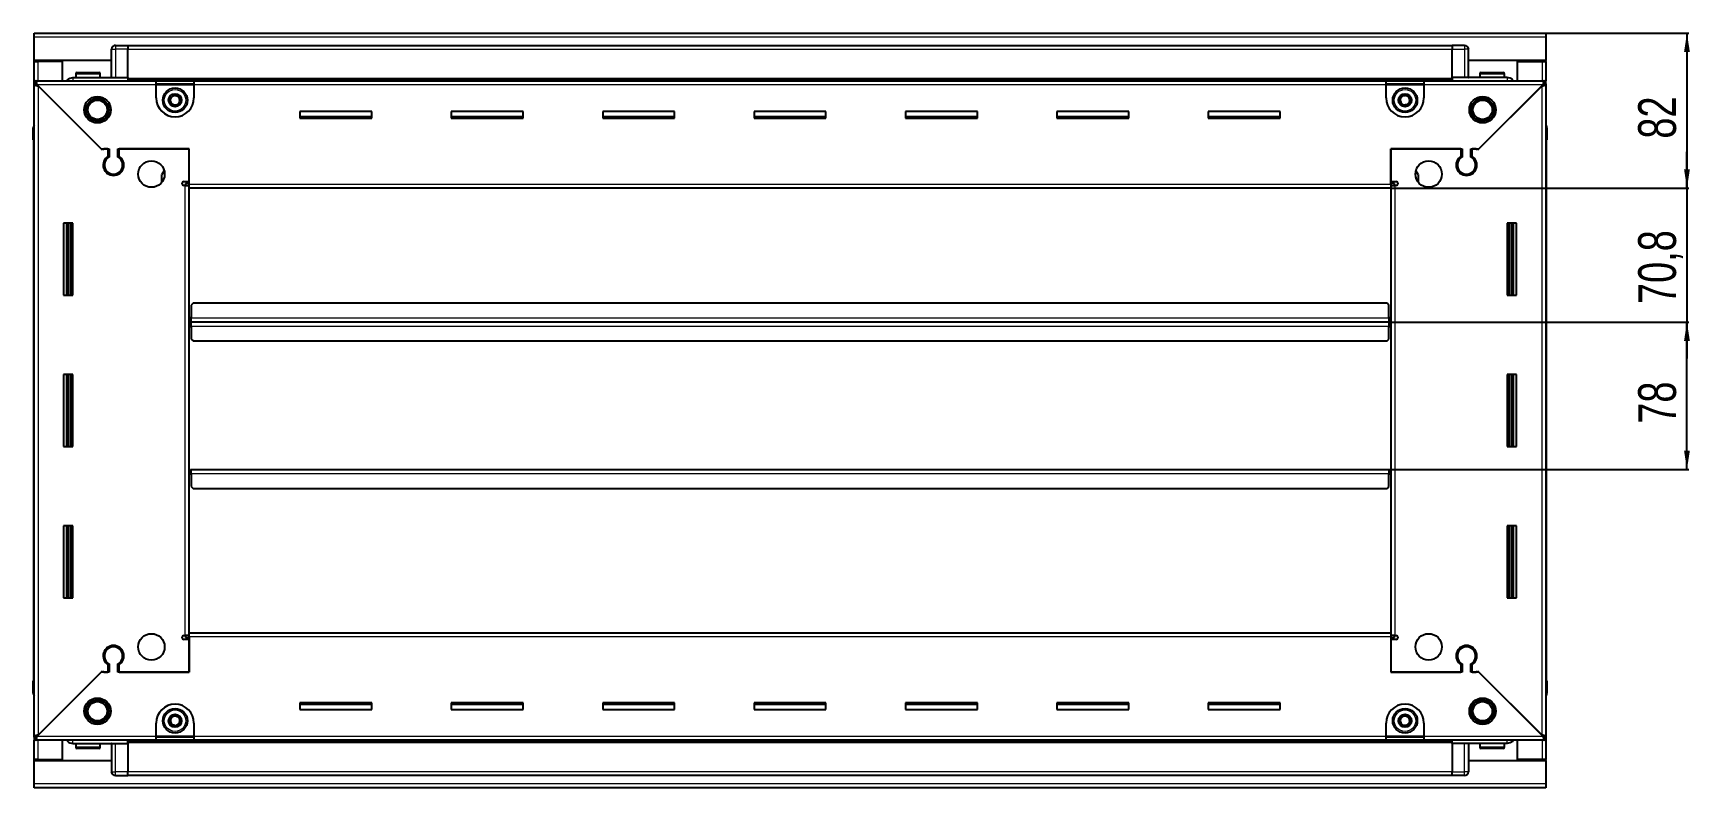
# Model space of a CAD drawing. Header units: millimetres. Extents: x 834 to 4842, y -897 to 1801.
# Drawn here: x 3967 to 4842, y 1277 to 1676 of the extents above; entities that cross this region are included whole.
import ezdxf

# ---------------------------------------------------------------- set-up
doc = ezdxf.new("R2010")
doc.units = ezdxf.units.MM
doc.layers.add('FORMAT', color=7, linetype='Continuous')
doc.styles.add('SLDTEXTSTYLE0', font='TXT', dxfattribs={"width": 0.75})
doc.dimstyles.new('SLDDIMSTYLE0', dxfattribs={"dimtxt": 20, "dimasz": 10, "dimexe": 0, "dimexo": 0.0625, "dimgap": 5, "dimtad": 2, "dimdec": 1, "dimrnd": 1e-09, "dimzin": 12, "dimdsep": 46, "dimtxsty": 'SLDTEXTSTYLE0', "dimsah": 1, "dimcen": 0.09, "dimadec": 0, "dimazin": 3, "dimtfac": 1, "dimtofl": 0, "dimtmove": 0, "dimatfit": 3, "dimfxl": 0, "dimfrac": 2, "dimtolj": 1, "dimtzin": 12, "dimarcsym": 0})
doc.dimstyles.new('SLDDIMSTYLE1', dxfattribs={"dimtxt": 20, "dimasz": 10, "dimexe": 0, "dimexo": 0.0625, "dimgap": 5, "dimtad": 2, "dimdec": 1, "dimrnd": 1e-09, "dimzin": 12, "dimdsep": 46, "dimtxsty": 'SLDTEXTSTYLE0', "dimsah": 1, "dimcen": 0.09, "dimadec": 0, "dimazin": 3, "dimtfac": 1, "dimtmove": 0, "dimatfit": 0, "dimfxl": 0, "dimfrac": 2, "dimtolj": 1, "dimtzin": 12, "dimarcsym": 0})

# ---------------------------------------------------------------- blocks, each defined once
blk = doc.blocks.new('_D_5')
at = {"layer": 'FORMAT'}
for p, q in [((4766.04, 1676.26), (4841.53, 1676.26)), ((4840.53, 1676.26), (4840.53, 1594.26)), ((4684.04, 1594.26), (4841.53, 1594.26))]:
    blk.add_line(p, q, dxfattribs=at)
for points in [[(4840.53, 1676.26), (4838.99, 1666.26), (4842.07, 1666.26)], [(4840.53, 1594.26), (4842.07, 1604.26), (4838.99, 1604.26)]]:
    blk.add_solid(points, dxfattribs=at)
at = {"layer": 'FORMAT', "insert": (4814.75, 1620.48), "char_height": 20, "attachment_point": 1, "rotation": 90, "style": 'SLDTEXTSTYLE0'}
blk.add_mtext('82', dxfattribs=at)
blk = doc.blocks.new('_D_6')
at = {"layer": 'FORMAT'}
for p, q in [((4840.53, 1594.26), (4840.53, 1613.49)), ((4684.04, 1594.26), (4841.53, 1594.26)), ((4840.53, 1594.26), (4840.53, 1523.51)), ((4683.04, 1523.51), (4841.53, 1523.51)), ((4840.53, 1523.51), (4840.53, 1504.28))]:
    blk.add_line(p, q, dxfattribs=at)
for points in [[(4840.53, 1594.26), (4842.07, 1604.26), (4838.99, 1604.26)], [(4840.53, 1523.51), (4838.99, 1513.51), (4842.07, 1513.51)]]:
    blk.add_solid(points, dxfattribs=at)
at = {"layer": 'FORMAT', "insert": (4814.75, 1533.02), "char_height": 20, "attachment_point": 1, "rotation": 90, "style": 'SLDTEXTSTYLE0'}
blk.add_mtext('70,8', dxfattribs=at)
blk = doc.blocks.new('_D_7')
at = {"layer": 'FORMAT'}
for p, q in [((4683.04, 1523.51), (4841.53, 1523.51)), ((4840.53, 1445.56), (4840.53, 1523.51)), ((4683.04, 1445.56), (4841.53, 1445.56))]:
    blk.add_line(p, q, dxfattribs=at)
for points in [[(4840.53, 1523.51), (4838.99, 1513.51), (4842.07, 1513.51)], [(4840.53, 1445.56), (4842.07, 1455.56), (4838.99, 1455.56)]]:
    blk.add_solid(points, dxfattribs=at)
at = {"layer": 'FORMAT', "insert": (4814.75, 1469.75), "char_height": 20, "attachment_point": 1, "rotation": 90, "style": 'SLDTEXTSTYLE0'}
blk.add_mtext('78', dxfattribs=at)

msp = doc.modelspace()

# ---------------------------------------------------------------- linework, layer by layer
at = {"color": 7, "linetype": 'Continuous', "lineweight": 25}
for p, q in [((3967.03, 1676.26), (4766.03, 1676.26)), ((3967.03, 1674.16), (3967.03, 1676.26)), ((3967.03, 1661.76), (3967.03, 1674.16)), ((4766.03, 1676.26), (4766.03, 1674.16)), ((4766.03, 1674.16), (4766.03, 1661.76)), ((4008.03, 1652.76), (4008.03, 1667.76)), ((4008.71, 1669.26), (4008.71, 1669.26)), ((4010.03, 1669.76), (4016.53, 1669.76)), ((4010.03, 1669.76), (4016.53, 1669.76)), ((4016.53, 1669.76), (4016.53, 1669.76)), ((4016.53, 1669.76), (4016.53, 1669.76)), ((4016.53, 1669.76), (4016.53, 1667.76)), ((4716.53, 1669.61), (4016.53, 1669.61)), ((4016.53, 1652.76), (4016.53, 1667.76)), ((4716.53, 1669.76), (4716.53, 1669.76)), ((4723.03, 1669.76), (4716.53, 1669.76)), ((4723.03, 1669.76), (4716.53, 1669.76)), ((4716.53, 1669.76), (4716.53, 1667.76)), ((4716.53, 1652.76), (4716.53, 1667.76)), ((4725.03, 1667.76), (4725.03, 1667.76)), ((4725.03, 1652.76), (4725.03, 1667.76)), ((4008.03, 1661.76), (3967.03, 1661.76)), ((3967.03, 1661.26), (3967.03, 1661.76)), ((3967.03, 1661.26), (3969.13, 1661.26)), ((3967.03, 1651.01), (3967.03, 1661.26)), ((3968.53, 1661.26), (3968.53, 1661.76)), ((3982.03, 1661.26), (3969.13, 1661.26)), ((3982.03, 1651.01), (3982.03, 1661.26)), ((3989.83, 1655.46), (4001.23, 1655.46)), ((4766.03, 1661.76), (4725.03, 1661.76)), ((4731.83, 1655.46), (4743.23, 1655.46)), ((4751.03, 1661.26), (4763.93, 1661.26)), ((4751.03, 1651.01), (4751.03, 1661.26)), ((4763.93, 1661.26), (4766.03, 1661.26)), ((4764.53, 1661.26), (4764.53, 1661.76)), ((4766.03, 1661.26), (4766.03, 1661.76)), ((4766.03, 1661.26), (4766.03, 1651.01)), ((3967.03, 1649.51), (3967.03, 1651.01)), ((3967.03, 1651.01), (3968.03, 1651.01)), ((3967.03, 1649.01), (3967.03, 1649.51)), ((3967.03, 1649.51), (3968.03, 1649.51)), ((3967.03, 1304.51), (3967.03, 1649.01)), ((3968.53, 1649.01), (3967.03, 1649.01)), ((3968.03, 1651.01), (4031.53, 1651.01)), ((3968.03, 1649.51), (3968.03, 1651.01)), ((3968.63, 1648.91), (4002.53, 1615.01)), ((4003.23, 1614.31), (3969.13, 1648.41)), ((3987.53, 1652.76), (4016.53, 1652.76)), ((3989.03, 1654.66), (3989.03, 1652.76)), ((4002.03, 1652.76), (4002.03, 1654.66)), ((4016.53, 1652.76), (4016.53, 1652.26)), ((4016.53, 1651.61), (4716.53, 1651.61)), ((4031.53, 1648.91), (4031.53, 1651.01)), ((4031.53, 1651.01), (4051.53, 1651.01)), ((4031.53, 1649.51), (4051.53, 1649.51)), ((4031.53, 1642.01), (4031.53, 1648.91)), ((4051.53, 1651.01), (4681.53, 1651.01)), ((4051.53, 1651.01), (4051.53, 1648.91)), ((4051.53, 1648.91), (4051.53, 1642.01)), ((4681.53, 1648.91), (4681.53, 1651.01)), ((4681.53, 1651.01), (4701.53, 1651.01)), ((4681.53, 1649.51), (4701.53, 1649.51)), ((4681.53, 1642.01), (4681.53, 1648.91)), ((4701.53, 1651.01), (4765.03, 1651.01)), ((4701.53, 1651.01), (4701.53, 1648.91)), ((4701.53, 1648.91), (4701.53, 1642.01)), ((4716.53, 1652.76), (4716.53, 1652.26)), ((4745.53, 1652.76), (4716.53, 1652.76)), ((4763.93, 1648.41), (4729.83, 1614.31)), ((4730.53, 1615.01), (4764.43, 1648.91)), ((4731.03, 1654.66), (4731.03, 1652.76)), ((4744.03, 1652.76), (4744.03, 1654.66)), ((4764.53, 1649.01), (4766.03, 1649.01)), ((4765.03, 1649.51), (4765.03, 1651.01)), ((4765.03, 1651.01), (4766.03, 1651.01)), ((4765.03, 1649.51), (4766.03, 1649.51)), ((4766.03, 1649.51), (4766.03, 1651.01)), ((4766.03, 1649.51), (4766.03, 1649.01)), ((4766.03, 1649.01), (4766.03, 1304.51)), ((4145.53, 1634.76), (4107.53, 1634.76)), ((4107.53, 1634.76), (4107.53, 1631.26)), ((4145.53, 1632.01), (4107.53, 1632.01)), ((4107.53, 1631.26), (4145.53, 1631.26)), ((4145.53, 1631.26), (4145.53, 1634.76)), ((4225.53, 1634.76), (4187.53, 1634.76)), ((4187.53, 1634.76), (4187.53, 1631.26)), ((4225.53, 1632.01), (4187.53, 1632.01)), ((4187.53, 1631.26), (4225.53, 1631.26)), ((4225.53, 1631.26), (4225.53, 1634.76)), ((4305.53, 1634.76), (4267.53, 1634.76)), ((4267.53, 1634.76), (4267.53, 1631.26)), ((4305.53, 1632.01), (4267.53, 1632.01)), ((4267.53, 1631.26), (4305.53, 1631.26)), ((4305.53, 1631.26), (4305.53, 1634.76)), ((4385.53, 1634.76), (4347.53, 1634.76)), ((4347.53, 1634.76), (4347.53, 1631.26)), ((4385.53, 1632.01), (4347.53, 1632.01)), ((4347.53, 1631.26), (4385.53, 1631.26)), ((4385.53, 1631.26), (4385.53, 1634.76)), ((4465.53, 1634.76), (4427.53, 1634.76)), ((4427.53, 1634.76), (4427.53, 1631.26)), ((4465.53, 1632.01), (4427.53, 1632.01)), ((4427.53, 1631.26), (4465.53, 1631.26)), ((4465.53, 1631.26), (4465.53, 1634.76)), ((4545.53, 1634.76), (4507.53, 1634.76)), ((4507.53, 1634.76), (4507.53, 1631.26)), ((4545.53, 1632.01), (4507.53, 1632.01)), ((4507.53, 1631.26), (4545.53, 1631.26)), ((4545.53, 1631.26), (4545.53, 1634.76)), ((4625.53, 1634.76), (4587.53, 1634.76)), ((4587.53, 1634.76), (4587.53, 1631.26)), ((4625.53, 1632.01), (4587.53, 1632.01)), ((4587.53, 1631.26), (4625.53, 1631.26)), ((4625.53, 1631.26), (4625.53, 1634.76)), ((3966.53, 1626.26), (3966.53, 1619.76)), ((3966.53, 1619.76), (3966.53, 1626.26)), ((3966.53, 1619.76), (3966.53, 1619.76)), ((3967.03, 1619.76), (3966.53, 1619.76)), ((3966.68, 1619.76), (3966.68, 1333.76)), ((4766.03, 1627.58), (4766.03, 1627.58)), ((4766.03, 1619.76), (4766.53, 1619.76)), ((4766.38, 1333.76), (4766.38, 1619.76)), ((4766.53, 1626.26), (4766.53, 1619.76)), ((4766.53, 1619.76), (4766.53, 1626.26)), ((4766.53, 1619.76), (4766.53, 1619.76)), ((4766.53, 1619.76), (4766.53, 1619.76)), ((4002.53, 1615.01), (4006.73, 1615.01)), ((4003.93, 1615.01), (4003.23, 1614.31)), ((4006.03, 1615.01), (4003.93, 1615.01)), ((4006.03, 1615.01), (4006.03, 1611.12)), ((4006.73, 1615.01), (4006.73, 1610.72)), ((4011.33, 1615.01), (4049.03, 1615.01)), ((4011.33, 1610.72), (4011.33, 1615.01)), ((4012.03, 1611.12), (4012.03, 1615.01)), ((4049.03, 1615.01), (4012.03, 1615.01)), ((4049.03, 1596.36), (4049.03, 1615.01)), ((4049.03, 1597.76), (4049.03, 1615.01)), ((4684.03, 1615.01), (4721.73, 1615.01)), ((4684.03, 1596.36), (4684.03, 1615.01)), ((4684.03, 1615.01), (4684.03, 1597.76)), ((4721.03, 1615.01), (4684.03, 1615.01)), ((4721.03, 1615.01), (4721.03, 1611.12)), ((4721.73, 1615.01), (4721.73, 1610.72)), ((4726.33, 1615.01), (4730.53, 1615.01)), ((4726.33, 1610.72), (4726.33, 1615.01)), ((4729.13, 1615.01), (4727.03, 1615.01)), ((4727.03, 1611.12), (4727.03, 1615.01)), ((4729.83, 1614.31), (4729.13, 1615.01)), ((4035.77, 1603.65), (4034.53, 1601.51)), ((4698.53, 1601.51), (4697.29, 1603.65)), ((4007.03, 1602.14), (4007.03, 1601.38)), ((4034.53, 1597.43), (4034.53, 1601.51)), ((4046.18, 1597.76), (4049.03, 1597.76)), ((4046.93, 1595.76), (4046.18, 1595.76)), ((4046.93, 1595.76), (4049.03, 1595.76)), ((4049.03, 1596.76), (4047.03, 1596.76)), ((4047.03, 1596.76), (4047.03, 1595.76)), ((4049.03, 1594.26), (4049.03, 1596.36)), ((4684.03, 1594.26), (4049.03, 1594.26)), ((4049.03, 1359.26), (4049.03, 1594.26)), ((4684.03, 1597.76), (4686.88, 1597.76)), ((4686.03, 1596.76), (4684.03, 1596.76)), ((4684.03, 1596.36), (4684.03, 1594.26)), ((4684.03, 1595.76), (4686.13, 1595.76)), ((4684.03, 1594.26), (4684.03, 1359.26)), ((4686.03, 1595.76), (4686.03, 1596.76)), ((4686.88, 1595.76), (4686.13, 1595.76)), ((4698.53, 1601.51), (4698.53, 1597.43)), ((4726.03, 1602.14), (4726.03, 1601.38)), ((3987.53, 1575.76), (3982.53, 1575.76)), ((3982.53, 1575.76), (3982.53, 1537.76)), ((3984.68, 1537.76), (3984.68, 1575.76)), ((3986.47, 1537.76), (3986.47, 1575.76)), ((3986.51, 1537.76), (3986.51, 1575.76)), ((3987.53, 1537.76), (3987.53, 1575.76)), ((4745.53, 1575.76), (4745.53, 1537.76)), ((4750.53, 1575.76), (4745.53, 1575.76)), ((4746.55, 1575.76), (4746.55, 1537.76)), ((4746.59, 1575.76), (4746.59, 1537.76)), ((4748.38, 1575.76), (4748.38, 1537.76)), ((4750.53, 1537.76), (4750.53, 1575.76)), ((3982.53, 1537.76), (3987.53, 1537.76)), ((4051.03, 1533.51), (4050.03, 1532.51)), ((4050.03, 1532.51), (4050.03, 1525.61)), ((4682.03, 1533.51), (4051.03, 1533.51)), ((4683.03, 1532.51), (4682.03, 1533.51)), ((4683.03, 1525.61), (4683.03, 1532.51)), ((4745.53, 1537.76), (4750.53, 1537.76)), ((4049.78, 1523.51), (4049.03, 1523.51)), ((4050.03, 1526.36), (4049.78, 1526.36)), ((4049.78, 1526.36), (4049.78, 1523.51)), ((4049.78, 1523.51), (4049.78, 1520.66)), ((4050.03, 1523.51), (4050.03, 1525.61)), ((4683.03, 1523.51), (4050.03, 1523.51)), ((4050.03, 1521.41), (4050.03, 1523.51)), ((4683.28, 1526.36), (4683.03, 1526.36)), ((4683.03, 1525.61), (4683.03, 1523.51)), ((4683.03, 1523.51), (4683.03, 1521.41)), ((4683.28, 1523.51), (4683.28, 1526.36)), ((4684.03, 1523.51), (4683.28, 1523.51)), ((4683.28, 1520.66), (4683.28, 1523.51)), ((4049.78, 1520.66), (4050.03, 1520.66)), ((4050.03, 1521.41), (4050.03, 1514.51)), ((4683.03, 1514.51), (4683.03, 1521.41)), ((4683.03, 1520.66), (4683.28, 1520.66)), ((4050.03, 1514.51), (4051.03, 1513.51)), ((4051.03, 1513.51), (4682.03, 1513.51)), ((4682.03, 1513.51), (4683.03, 1514.51)), ((3987.53, 1495.76), (3982.53, 1495.76)), ((3982.53, 1495.76), (3982.53, 1457.76)), ((3984.68, 1457.76), (3984.68, 1495.76)), ((3986.47, 1457.76), (3986.47, 1495.76)), ((3986.51, 1457.76), (3986.51, 1495.76)), ((3987.53, 1457.76), (3987.53, 1495.76)), ((4745.53, 1495.76), (4745.53, 1457.76)), ((4750.53, 1495.76), (4745.53, 1495.76)), ((4746.55, 1495.76), (4746.55, 1457.76)), ((4746.59, 1495.76), (4746.59, 1457.76)), ((4748.38, 1495.76), (4748.38, 1457.76)), ((4750.53, 1457.76), (4750.53, 1495.76)), ((3982.53, 1457.76), (3987.53, 1457.76)), ((4745.53, 1457.76), (4750.53, 1457.76)), ((4049.03, 1445.56), (4049.78, 1445.56)), ((4049.78, 1445.56), (4049.78, 1442.71)), ((4050.03, 1443.46), (4050.03, 1445.56)), ((4050.03, 1445.56), (4683.03, 1445.56)), ((4683.03, 1445.56), (4683.03, 1443.46)), ((4683.28, 1442.71), (4683.28, 1445.56)), ((4683.28, 1445.56), (4684.03, 1445.56)), ((4049.78, 1442.71), (4050.03, 1442.71)), ((4050.03, 1443.46), (4050.03, 1436.56)), ((4050.03, 1436.56), (4051.03, 1435.56)), ((4682.03, 1435.56), (4683.03, 1436.56)), ((4683.03, 1436.56), (4683.03, 1443.46)), ((4683.03, 1442.71), (4683.28, 1442.71)), ((4051.03, 1435.56), (4682.03, 1435.56)), ((3987.53, 1415.76), (3982.53, 1415.76)), ((3982.53, 1415.76), (3982.53, 1377.76)), ((3984.68, 1377.76), (3984.68, 1415.76)), ((3986.47, 1377.76), (3986.47, 1415.76)), ((3986.51, 1377.76), (3986.51, 1415.76)), ((3987.53, 1377.76), (3987.53, 1415.76)), ((4745.53, 1415.76), (4745.53, 1377.76)), ((4750.53, 1415.76), (4745.53, 1415.76)), ((4746.55, 1415.76), (4746.55, 1377.76)), ((4746.59, 1415.76), (4746.59, 1377.76)), ((4748.38, 1415.76), (4748.38, 1377.76)), ((4750.53, 1377.76), (4750.53, 1415.76)), ((3982.53, 1377.76), (3987.53, 1377.76)), ((4745.53, 1377.76), (4750.53, 1377.76)), ((4046.18, 1357.76), (4046.93, 1357.76)), ((4049.03, 1357.76), (4046.93, 1357.76)), ((4047.03, 1357.76), (4047.03, 1356.76)), ((4049.03, 1359.26), (4684.03, 1359.26)), ((4049.03, 1357.16), (4049.03, 1359.26)), ((4049.03, 1357.16), (4049.03, 1338.51)), ((4684.03, 1359.26), (4684.03, 1357.16)), ((4686.13, 1357.76), (4684.03, 1357.76)), ((4684.03, 1357.16), (4684.03, 1338.51)), ((4686.03, 1356.76), (4686.03, 1357.76)), ((4686.13, 1357.76), (4686.88, 1357.76)), ((4007.03, 1352.13), (4007.03, 1351.37)), ((4049.03, 1355.76), (4046.18, 1355.76)), ((4047.03, 1356.76), (4049.03, 1356.76)), ((4049.03, 1338.51), (4049.03, 1355.76)), ((4684.03, 1356.76), (4686.03, 1356.76)), ((4684.03, 1355.76), (4684.03, 1338.51)), ((4686.88, 1355.76), (4684.03, 1355.76)), ((4726.03, 1352.13), (4726.03, 1351.37)), ((4006.03, 1342.4), (4006.03, 1338.51)), ((4006.73, 1342.79), (4006.73, 1338.51)), ((4011.33, 1338.51), (4011.33, 1342.79)), ((4012.03, 1338.51), (4012.03, 1342.4)), ((4721.03, 1342.4), (4721.03, 1338.51)), ((4721.73, 1342.79), (4721.73, 1338.51)), ((4726.33, 1338.51), (4726.33, 1342.79)), ((4727.03, 1338.51), (4727.03, 1342.4)), ((3966.53, 1327.26), (3966.53, 1333.76)), ((3966.53, 1333.76), (3966.53, 1333.76)), ((3966.53, 1333.76), (3966.53, 1333.76)), ((3966.53, 1333.76), (3966.53, 1327.26)), ((3967.03, 1333.76), (3966.53, 1333.76)), ((4002.53, 1338.51), (3968.63, 1304.61)), ((3969.13, 1305.11), (4003.23, 1339.21)), ((4006.73, 1338.51), (4002.53, 1338.51)), ((4003.23, 1339.21), (4003.93, 1338.51)), ((4003.93, 1338.51), (4006.03, 1338.51)), ((4049.03, 1338.51), (4011.33, 1338.51)), ((4012.03, 1338.51), (4049.03, 1338.51)), ((4721.73, 1338.51), (4684.03, 1338.51)), ((4684.03, 1338.51), (4721.03, 1338.51)), ((4730.53, 1338.51), (4726.33, 1338.51)), ((4727.03, 1338.51), (4729.13, 1338.51)), ((4729.13, 1338.51), (4729.83, 1339.21)), ((4729.83, 1339.21), (4763.93, 1305.11)), ((4764.43, 1304.61), (4730.53, 1338.51)), ((4766.03, 1333.76), (4766.53, 1333.76)), ((4766.53, 1333.76), (4766.53, 1333.76)), ((4766.53, 1327.26), (4766.53, 1333.76)), ((4766.53, 1333.76), (4766.53, 1327.26)), ((3967.03, 1325.93), (3967.03, 1325.93)), ((4145.53, 1322.26), (4107.53, 1322.26)), ((4107.53, 1322.26), (4107.53, 1318.76)), ((4145.53, 1318.76), (4145.53, 1322.26)), ((4225.53, 1322.26), (4187.53, 1322.26)), ((4187.53, 1322.26), (4187.53, 1318.76)), ((4225.53, 1318.76), (4225.53, 1322.26)), ((4305.53, 1322.26), (4267.53, 1322.26)), ((4267.53, 1322.26), (4267.53, 1318.76)), ((4305.53, 1318.76), (4305.53, 1322.26)), ((4385.53, 1322.26), (4347.53, 1322.26)), ((4347.53, 1322.26), (4347.53, 1318.76)), ((4385.53, 1318.76), (4385.53, 1322.26)), ((4465.53, 1322.26), (4427.53, 1322.26)), ((4427.53, 1322.26), (4427.53, 1318.76)), ((4465.53, 1318.76), (4465.53, 1322.26)), ((4545.53, 1322.26), (4507.53, 1322.26)), ((4507.53, 1322.26), (4507.53, 1318.76)), ((4545.53, 1318.76), (4545.53, 1322.26)), ((4625.53, 1322.26), (4587.53, 1322.26)), ((4587.53, 1322.26), (4587.53, 1318.76)), ((4625.53, 1318.76), (4625.53, 1322.26)), ((4107.53, 1321.51), (4145.53, 1321.51)), ((4107.53, 1318.76), (4145.53, 1318.76)), ((4187.53, 1321.51), (4225.53, 1321.51)), ((4187.53, 1318.76), (4225.53, 1318.76)), ((4267.53, 1321.51), (4305.53, 1321.51)), ((4267.53, 1318.76), (4305.53, 1318.76)), ((4347.53, 1321.51), (4385.53, 1321.51)), ((4347.53, 1318.76), (4385.53, 1318.76)), ((4427.53, 1321.51), (4465.53, 1321.51)), ((4427.53, 1318.76), (4465.53, 1318.76)), ((4507.53, 1321.51), (4545.53, 1321.51)), ((4507.53, 1318.76), (4545.53, 1318.76)), ((4587.53, 1321.51), (4625.53, 1321.51)), ((4587.53, 1318.76), (4625.53, 1318.76)), ((4031.53, 1304.61), (4031.53, 1311.51)), ((4031.53, 1302.51), (4031.53, 1304.61)), ((4051.53, 1311.51), (4051.53, 1304.61)), ((4051.53, 1304.61), (4051.53, 1302.51)), ((4681.53, 1304.61), (4681.53, 1311.51)), ((4681.53, 1302.51), (4681.53, 1304.61)), ((4701.53, 1311.51), (4701.53, 1304.61)), ((4701.53, 1304.61), (4701.53, 1302.51)), ((3967.03, 1304.01), (3967.03, 1304.51)), ((3968.53, 1304.51), (3967.03, 1304.51)), ((3967.03, 1304.01), (3967.03, 1302.51)), ((3968.03, 1304.01), (3967.03, 1304.01)), ((3967.03, 1292.26), (3967.03, 1302.51)), ((3968.03, 1302.51), (3967.03, 1302.51)), ((3968.03, 1304.01), (3968.03, 1302.51)), ((4031.53, 1302.51), (3968.03, 1302.51)), ((3982.03, 1292.26), (3982.03, 1302.51)), ((3987.53, 1300.76), (4016.53, 1300.76)), ((3989.03, 1300.76), (3989.03, 1298.86)), ((3993.61, 1298.06), (3989.83, 1298.06)), ((4001.23, 1298.06), (3993.61, 1298.06)), ((4002.03, 1298.86), (4002.03, 1300.76)), ((4008.03, 1300.76), (4008.03, 1285.76)), ((4716.53, 1301.91), (4016.53, 1301.91)), ((4016.53, 1300.76), (4016.53, 1301.26)), ((4016.53, 1300.76), (4016.53, 1285.76)), ((4051.53, 1304.01), (4031.53, 1304.01)), ((4051.53, 1302.51), (4031.53, 1302.51)), ((4681.53, 1302.51), (4051.53, 1302.51)), ((4701.53, 1304.01), (4681.53, 1304.01)), ((4701.53, 1302.51), (4681.53, 1302.51)), ((4765.03, 1302.51), (4701.53, 1302.51)), ((4716.53, 1300.76), (4716.53, 1301.26)), ((4745.53, 1300.76), (4716.53, 1300.76)), ((4716.53, 1300.76), (4716.53, 1285.76)), ((4725.03, 1300.76), (4725.03, 1285.76)), ((4731.03, 1300.76), (4731.03, 1298.86)), ((4738.82, 1298.06), (4731.83, 1298.06)), ((4743.23, 1298.06), (4738.82, 1298.06)), ((4744.03, 1298.86), (4744.03, 1300.76)), ((4751.03, 1292.26), (4751.03, 1302.51)), ((4764.53, 1304.51), (4766.03, 1304.51)), ((4765.03, 1304.01), (4765.03, 1302.51)), ((4766.03, 1304.01), (4765.03, 1304.01)), ((4766.03, 1302.51), (4765.03, 1302.51)), ((4766.03, 1304.51), (4766.03, 1304.01)), ((4766.03, 1304.01), (4766.03, 1302.51)), ((4766.03, 1302.51), (4766.03, 1292.26)), ((3969.13, 1292.26), (3967.03, 1292.26)), ((3967.03, 1291.76), (3967.03, 1292.26)), ((3967.03, 1279.36), (3967.03, 1291.76)), ((3967.03, 1291.76), (4008.03, 1291.76)), ((3968.53, 1291.76), (3968.53, 1292.26)), ((3969.13, 1292.26), (3982.03, 1292.26)), ((4725.03, 1291.76), (4766.03, 1291.76)), ((4763.93, 1292.26), (4751.03, 1292.26)), ((4766.03, 1292.26), (4763.93, 1292.26)), ((4764.53, 1291.76), (4764.53, 1292.26)), ((4766.03, 1291.76), (4766.03, 1292.26)), ((4766.03, 1291.76), (4766.03, 1279.36)), ((3967.03, 1277.26), (3967.03, 1279.36)), ((4008.03, 1285.76), (4008.03, 1285.76)), ((4010.03, 1283.76), (4016.53, 1283.76)), ((4010.03, 1283.76), (4016.53, 1283.76)), ((4016.53, 1283.76), (4016.53, 1285.76)), ((4016.53, 1283.91), (4716.53, 1283.91)), ((4016.53, 1283.76), (4016.53, 1283.76)), ((4716.53, 1283.76), (4716.53, 1285.76)), ((4716.53, 1283.76), (4716.53, 1283.76)), ((4723.03, 1283.76), (4716.53, 1283.76)), ((4716.53, 1283.76), (4716.53, 1283.76)), ((4723.03, 1283.76), (4716.53, 1283.76)), ((4724.35, 1284.26), (4724.35, 1284.26)), ((4766.03, 1279.36), (4766.03, 1277.26)), ((4766.03, 1277.26), (3967.03, 1277.26))]:
    msp.add_line(p, q, dxfattribs=at)
at = {"color": 8, "linetype": 'Continuous', "lineweight": 18}
for p, q in [((4766.03, 1674.16), (3967.03, 1674.16)), ((4008.03, 1667.76), (4010.03, 1667.76)), ((4010.03, 1669.76), (4010.03, 1667.76)), ((4010.03, 1667.76), (4010.03, 1652.76)), ((4016.53, 1667.76), (4010.03, 1667.76)), ((4716.53, 1667.61), (4016.53, 1667.61)), ((4716.53, 1667.76), (4723.03, 1667.76)), ((4723.03, 1669.76), (4723.03, 1667.76)), ((4723.03, 1667.76), (4723.03, 1652.76)), ((4725.03, 1667.76), (4723.03, 1667.76)), ((3969.13, 1661.26), (3969.13, 1661.76)), ((3969.13, 1651.01), (3969.13, 1661.26)), ((4763.93, 1661.76), (4763.93, 1661.26)), ((4763.93, 1661.26), (4763.93, 1651.01)), ((4031.53, 1648.91), (3968.63, 1648.91)), ((3969.13, 1648.41), (3969.13, 1305.11)), ((3989.03, 1654.66), (4002.03, 1654.66)), ((4716.53, 1652.26), (4016.53, 1652.26)), ((4716.53, 1651.02), (4016.53, 1651.02)), ((4031.53, 1648.91), (4051.53, 1648.91)), ((4681.53, 1648.91), (4051.53, 1648.91)), ((4681.53, 1648.91), (4701.53, 1648.91)), ((4764.43, 1648.91), (4701.53, 1648.91)), ((4731.03, 1654.66), (4744.03, 1654.66)), ((4763.93, 1305.11), (4763.93, 1648.41)), ((3967.03, 1626.26), (3966.53, 1626.26)), ((4766.03, 1626.26), (4766.53, 1626.26)), ((4046.93, 1357.76), (4046.93, 1595.76)), ((4049.03, 1596.36), (4684.03, 1596.36)), ((4686.13, 1595.76), (4686.13, 1357.76)), ((3984.03, 1575.76), (3984.03, 1537.76)), ((3985.27, 1575.76), (3985.27, 1537.76)), ((4747.8, 1537.76), (4747.8, 1575.76)), ((4749.03, 1537.76), (4749.03, 1575.76)), ((4683.03, 1525.61), (4050.03, 1525.61)), ((4050.03, 1521.41), (4683.03, 1521.41)), ((3984.03, 1495.76), (3984.03, 1457.76)), ((3985.27, 1495.76), (3985.27, 1457.76)), ((4747.8, 1457.76), (4747.8, 1495.76)), ((4749.03, 1457.76), (4749.03, 1495.76)), ((4050.03, 1443.46), (4683.03, 1443.46)), ((3984.03, 1415.76), (3984.03, 1377.76)), ((3985.27, 1415.76), (3985.27, 1377.76)), ((4747.8, 1377.76), (4747.8, 1415.76)), ((4749.03, 1377.76), (4749.03, 1415.76)), ((4684.03, 1357.16), (4049.03, 1357.16)), ((3967.03, 1327.26), (3966.53, 1327.26)), ((4766.03, 1327.26), (4766.53, 1327.26)), ((3968.63, 1304.61), (4031.53, 1304.61)), ((4051.53, 1304.61), (4031.53, 1304.61)), ((4051.53, 1304.61), (4681.53, 1304.61)), ((4701.53, 1304.61), (4681.53, 1304.61)), ((4701.53, 1304.61), (4764.43, 1304.61)), ((3969.13, 1292.26), (3969.13, 1302.51)), ((3993.34, 1298.86), (3989.03, 1298.86)), ((4002.03, 1298.86), (3993.34, 1298.86)), ((4010.03, 1285.76), (4010.03, 1300.76)), ((4016.53, 1302.49), (4716.53, 1302.49)), ((4016.53, 1301.26), (4716.53, 1301.26)), ((4723.03, 1285.76), (4723.03, 1300.76)), ((4739.01, 1298.86), (4731.03, 1298.86)), ((4744.03, 1298.86), (4739.01, 1298.86)), ((4763.93, 1302.51), (4763.93, 1292.26)), ((3969.13, 1291.76), (3969.13, 1292.26)), ((4763.93, 1292.26), (4763.93, 1291.76)), ((4766.03, 1279.36), (3967.03, 1279.36)), ((4008.03, 1285.76), (4010.03, 1285.76)), ((4016.53, 1285.76), (4010.03, 1285.76)), ((4010.03, 1283.76), (4010.03, 1285.76)), ((4016.53, 1285.91), (4716.53, 1285.91)), ((4716.53, 1285.76), (4723.03, 1285.76)), ((4725.03, 1285.76), (4723.03, 1285.76)), ((4723.03, 1283.76), (4723.03, 1285.76))]:
    msp.add_line(p, q, dxfattribs=at)
at = {"color": 7, "linetype": 'Continuous', "lineweight": 25, "flags": 128}
for points in [[(4724.88, 1668.51), (4724.99, 1668.15), (4725.03, 1667.76)], [(4008.18, 1285.01), (4008.07, 1285.37), (4008.03, 1285.76)]]:
    msp.add_lwpolyline(points, dxfattribs=at)
at = {"color": 7, "linetype": 'Continuous', "lineweight": 25}
for centre, radius in [((4041.53, 1640.76), 6.5), ((4691.53, 1640.76), 6.5), ((4000.53, 1635.76), 7), ((4000.53, 1635.76), 6.02), ((4000.53, 1635.76), 5.1), ((4041.53, 1640.76), 3.46), ((4691.53, 1640.76), 3.46), ((4732.53, 1635.76), 7), ((4732.53, 1635.76), 6.02), ((4732.53, 1635.76), 5.1), ((4029.03, 1601.76), 7), ((4704.03, 1601.76), 7), ((4029.03, 1351.76), 7), ((4704.03, 1351.76), 7), ((4000.53, 1317.76), 7), ((4000.53, 1317.76), 6.03), ((4000.53, 1317.76), 5.1), ((4732.53, 1317.76), 7), ((4732.53, 1317.76), 6.03), ((4732.53, 1317.76), 5.1), ((4041.53, 1312.76), 6.5), ((4041.53, 1312.76), 3.46), ((4691.53, 1312.76), 6.5), ((4691.53, 1312.76), 3.46)]:
    msp.add_circle(centre, radius, dxfattribs=at)
at = {"color": 8, "linetype": 'Continuous', "lineweight": 18}
for centre in [(4041.53, 1640.76), (4691.53, 1640.76), (4041.53, 1312.76), (4691.53, 1312.76)]:
    msp.add_circle(centre, 5.7, dxfattribs=at)
at = {"color": 7, "linetype": 'Continuous', "lineweight": 25}
for centre, radius, start, end in [((4010.03, 1667.76), 2, 90, 180), ((4010.03, 1667.76), 2, 123.94202, 131.40962), ((4010.03, 1667.76), 2, 90, 108.58003), ((4723.03, 1667.76), 2, 0, 90), ((3989.83, 1654.66), 0.8, 90, 180), ((4001.23, 1654.66), 0.8, 0, 90), ((4731.83, 1654.66), 0.8, 90, 180), ((4743.23, 1654.66), 0.8, 0, 90), ((4007.83, 1652.96), 0.2, 270, 0), ((4725.23, 1652.96), 0.2, 180, 270), ((4041.53, 1642.01), 10, 180, 270), ((4041.53, 1640.76), 2.5, 134.01559, 194.01559), ((4041.53, 1640.76), 2.5, 194.01559, 254.01559), ((4041.53, 1640.76), 2.5, 74.01559, 134.01559), ((4041.53, 1640.76), 2.5, 254.01559, 314.01559), ((4041.53, 1642.01), 10, 270, 0), ((4041.53, 1640.76), 2.5, 14.01559, 74.01559), ((4041.53, 1640.76), 2.5, 314.01559, 14.01559), ((4691.53, 1642.01), 10, 180, 270), ((4691.53, 1640.76), 2.5, 160.11158, 220.11158), ((4691.53, 1640.76), 2.5, 100.11158, 160.11158), ((4691.53, 1640.76), 2.5, 220.11158, 280.11158), ((4691.53, 1640.76), 2.5, 40.11158, 100.11158), ((4691.53, 1642.01), 10, 270, 0), ((4691.53, 1640.76), 2.5, 280.11158, 340.11158), ((4691.53, 1640.76), 2.5, 340.11158, 40.11158), ((3968.53, 1626.26), 2, 138.57492, 180), ((3968.53, 1626.26), 2, 138.59038, 180), ((4764.53, 1626.26), 2, 33.94202, 41.40962), ((4764.53, 1626.26), 2, 0, 41.39416), ((4764.53, 1626.26), 2, 360, 18.58003), ((4009.03, 1606.51), 5.5, 123.05573, 56.94427), ((4724.03, 1606.51), 5.5, 123.05573, 56.94427), ((4009.03, 1606.51), 4.8, 118.63099, 61.36901), ((4724.03, 1606.51), 4.8, 118.63099, 61.36901), ((4046.18, 1596.76), 1, 90, 270), ((4686.88, 1596.76), 1, 270, 90), ((4046.18, 1356.76), 1, 90, 270), ((4686.88, 1356.76), 1, 270, 90), ((4009.03, 1347.01), 5.5, 303.05573, 236.94427), ((4009.03, 1347.01), 4.8, 298.63099, 241.36901), ((4724.03, 1347.01), 5.5, 303.05573, 236.94427), ((4724.03, 1347.01), 4.8, 298.63099, 241.36901), ((3968.53, 1327.26), 2, 180, 199.56674), ((3968.53, 1327.26), 2, 180, 221.39416), ((3968.53, 1327.26), 2, 213.78451, 221.40962), ((4764.53, 1327.26), 2, 318.57492, 360), ((4764.53, 1327.26), 2, 318.59038, 0), ((4041.53, 1311.51), 10, 90, 180), ((4041.53, 1312.76), 2.5, 127.47401, 187.47401), ((4041.53, 1312.76), 2.5, 67.47401, 127.47401), ((4041.53, 1311.51), 10, 0, 90), ((4041.53, 1312.76), 2.5, 7.47401, 67.47401), ((4691.53, 1311.51), 10, 90, 180), ((4691.53, 1312.76), 2.5, 147.04236, 207.04236), ((4691.53, 1312.76), 2.5, 87.04236, 147.04236), ((4691.53, 1311.51), 10, 0, 90), ((4691.53, 1312.76), 2.5, 27.04236, 87.04236), ((4691.53, 1312.76), 2.5, 327.04236, 27.04236), ((4041.53, 1312.76), 2.5, 187.47401, 247.47401), ((4041.53, 1312.76), 2.5, 247.47401, 307.47401), ((4041.53, 1312.76), 2.5, 307.47401, 7.47401), ((4691.53, 1312.76), 2.5, 207.04236, 267.04236), ((4691.53, 1312.76), 2.5, 267.04236, 327.04236), ((3989.83, 1298.86), 0.8, 180, 270), ((4001.23, 1298.86), 0.8, 270, 360), ((4007.83, 1300.56), 0.2, 0, 90), ((4725.23, 1300.56), 0.2, 90, 180), ((4731.83, 1298.86), 0.8, 180, 270), ((4743.23, 1298.86), 0.8, 270, 360), ((4010.03, 1285.76), 2, 180, 270), ((4723.03, 1285.76), 2, 270, 0), ((4723.03, 1285.76), 2, 270, 311.40962)]:
    msp.add_arc(centre, radius, start, end, dxfattribs=at)
for points, knots in [([(3967.03, 1649.01), (3967.06, 1648.96), (3967.11, 1648.87), (3967.5, 1648.74), (3968.06, 1648.61), (3968.64, 1648.5), (3969.01, 1648.43), (3969.13, 1648.41)], [0, 0, 0, 0, 0.2302553, 0.4485219, 0.6667858, 0.8850496, 1, 1, 1, 1]), ([(3968.63, 1648.91), (3968.58, 1649.16), (3968.5, 1649.65), (3968.36, 1650.3), (3968.23, 1650.76), (3968.12, 1650.98), (3968.05, 1651), (3968.03, 1651.01)], [0, 0, 0, 0, 0.2302553, 0.4485219, 0.6667858, 0.8850496, 1, 1, 1, 1]), ([(3984.32, 1651.01), (3984.44, 1651.21), (3984.82, 1651.86), (3985.98, 1652.57), (3987.01, 1652.69), (3987.53, 1652.76)], [0, 0, 0, 0, 0.18225, 0.591125, 1, 1, 1, 1]), ([(4016.53, 1652.76), (4016.53, 1652.72), (4016.53, 1652.64), (4016.53, 1652.02), (4016.53, 1651.47), (4016.53, 1651.09), (4016.53, 1651.08)], [0, 0, 0, 0, 0.330266, 0.660532, 0.990799, 1, 1, 1, 1]), ([(4716.53, 1652.76), (4716.53, 1652.72), (4716.53, 1652.64), (4716.53, 1652.02), (4716.53, 1651.47), (4716.53, 1651.09), (4716.53, 1651.08)], [0, 0, 0, 0, 0.330266, 0.660532, 0.990799, 1, 1, 1, 1]), ([(4748.75, 1651.01), (4748.63, 1651.21), (4748.24, 1651.86), (4747.08, 1652.57), (4746.05, 1652.69), (4745.53, 1652.76)], [0, 0, 0, 0, 0.18225, 0.591125, 1, 1, 1, 1]), ([(4763.93, 1648.41), (4764.18, 1648.45), (4764.68, 1648.54), (4765.32, 1648.68), (4765.78, 1648.81), (4766, 1648.92), (4766.02, 1648.98), (4766.03, 1649.01)], [0, 0, 0, 0, 0.230255, 0.448522, 0.666786, 0.88505, 1, 1, 1, 1]), ([(4765.03, 1651.01), (4764.98, 1650.98), (4764.9, 1650.93), (4764.76, 1650.54), (4764.63, 1649.98), (4764.52, 1649.4), (4764.45, 1649.03), (4764.43, 1648.91)], [0, 0, 0, 0, 0.2302553, 0.4485219, 0.6667858, 0.8850496, 1, 1, 1, 1]), ([(4038.76, 1641.55), (4039.13, 1641.91), (4039.82, 1642.58), (4040.51, 1643.25), (4040.83, 1643.56)], [0, 0, 0, 0, 0.534686, 1, 1, 1, 1]), ([(4039.46, 1638.75), (4039.37, 1639.09), (4039.17, 1639.88), (4038.93, 1640.85), (4038.79, 1641.43), (4038.76, 1641.55)], [0, 0, 0, 0, 0.362901, 0.866875, 1, 1, 1, 1]), ([(4042.23, 1637.96), (4041.73, 1638.1), (4040.81, 1638.36), (4039.88, 1638.63), (4039.46, 1638.75)], [0, 0, 0, 0, 0.534686, 1, 1, 1, 1]), ([(4040.83, 1643.56), (4041.33, 1643.42), (4042.26, 1643.15), (4043.18, 1642.89), (4043.61, 1642.76)], [0, 0, 0, 0, 0.534686, 1, 1, 1, 1]), ([(4044.31, 1639.96), (4043.94, 1639.6), (4043.24, 1638.93), (4042.55, 1638.27), (4042.23, 1637.96)], [0, 0, 0, 0, 0.534686, 1, 1, 1, 1]), ([(4043.61, 1642.76), (4043.64, 1642.64), (4043.78, 1642.06), (4044.02, 1641.1), (4044.22, 1640.3), (4044.31, 1639.96)], [0, 0, 0, 0, 0.133125, 0.637099, 1, 1, 1, 1]), ([(4688.69, 1640.25), (4688.73, 1640.37), (4688.94, 1640.93), (4689.27, 1641.87), (4689.55, 1642.64), (4689.67, 1642.96)], [0, 0, 0, 0, 0.133125, 0.637099, 1, 1, 1, 1]), ([(4690.55, 1638.04), (4690.22, 1638.44), (4689.6, 1639.17), (4688.98, 1639.91), (4688.69, 1640.25)], [0, 0, 0, 0, 0.534686, 1, 1, 1, 1]), ([(4689.67, 1642.96), (4690.18, 1643.06), (4691.13, 1643.22), (4692.07, 1643.39), (4692.51, 1643.47)], [0, 0, 0, 0, 0.534686, 1, 1, 1, 1]), ([(4693.39, 1638.55), (4692.88, 1638.46), (4691.93, 1638.29), (4690.99, 1638.12), (4690.55, 1638.04)], [0, 0, 0, 0, 0.534686, 1, 1, 1, 1]), ([(4692.51, 1643.47), (4692.85, 1643.08), (4693.47, 1642.34), (4694.09, 1641.61), (4694.37, 1641.26)], [0, 0, 0, 0, 0.5346859, 1, 1, 1, 1]), ([(4694.37, 1641.26), (4694.26, 1640.94), (4693.98, 1640.17), (4693.64, 1639.23), (4693.43, 1638.67), (4693.39, 1638.55)], [0, 0, 0, 0, 0.3629006, 0.8668753, 1, 1, 1, 1]), ([(4038.86, 1313.86), (4038.96, 1313.94), (4039.44, 1314.3), (4040.23, 1314.91), (4040.88, 1315.41), (4041.16, 1315.62)], [0, 0, 0, 0, 0.133125, 0.637099, 1, 1, 1, 1]), ([(4039.24, 1311), (4039.17, 1311.51), (4039.05, 1312.47), (4038.92, 1313.42), (4038.86, 1313.86)], [0, 0, 0, 0, 0.534686, 1, 1, 1, 1]), ([(4041.16, 1315.62), (4041.63, 1315.42), (4042.52, 1315.05), (4043.41, 1314.68), (4043.82, 1314.51)], [0, 0, 0, 0, 0.534686, 1, 1, 1, 1]), ([(4043.82, 1314.51), (4043.89, 1314), (4044.01, 1313.05), (4044.14, 1312.09), (4044.2, 1311.65)], [0, 0, 0, 0, 0.534686, 1, 1, 1, 1]), ([(4688.65, 1312.91), (4688.93, 1313.34), (4689.45, 1314.15), (4689.98, 1314.95), (4690.22, 1315.33)], [0, 0, 0, 0, 0.534686, 1, 1, 1, 1]), ([(4690.22, 1315.33), (4690.34, 1315.32), (4690.94, 1315.29), (4691.94, 1315.24), (4692.76, 1315.2), (4693.1, 1315.18)], [0, 0, 0, 0, 0.133125, 0.637099, 1, 1, 1, 1]), ([(4693.1, 1315.18), (4693.34, 1314.72), (4693.77, 1313.86), (4694.21, 1313.01), (4694.41, 1312.61)], [0, 0, 0, 0, 0.534686, 1, 1, 1, 1]), ([(3969.13, 1305.11), (3968.88, 1305.06), (3968.38, 1304.97), (3967.74, 1304.84), (3967.28, 1304.71), (3967.06, 1304.6), (3967.04, 1304.53), (3967.03, 1304.51)], [0, 0, 0, 0, 0.230255, 0.448522, 0.666786, 0.88505, 1, 1, 1, 1]), ([(3968.03, 1302.51), (3968.08, 1302.53), (3968.17, 1302.59), (3968.3, 1302.98), (3968.43, 1303.54), (3968.54, 1304.12), (3968.61, 1304.48), (3968.63, 1304.61)], [0, 0, 0, 0, 0.230255, 0.448522, 0.666786, 0.88505, 1, 1, 1, 1]), ([(4041.91, 1309.89), (4041.43, 1310.09), (4040.54, 1310.46), (4039.65, 1310.83), (4039.24, 1311)], [0, 0, 0, 0, 0.534686, 1, 1, 1, 1]), ([(4044.2, 1311.65), (4043.92, 1311.44), (4043.27, 1310.94), (4042.48, 1310.34), (4042.01, 1309.97), (4041.91, 1309.89)], [0, 0, 0, 0, 0.362901, 0.866875, 1, 1, 1, 1]), ([(4689.96, 1310.33), (4689.73, 1310.79), (4689.29, 1311.65), (4688.85, 1312.51), (4688.65, 1312.91)], [0, 0, 0, 0, 0.534686, 1, 1, 1, 1]), ([(4692.84, 1310.19), (4692.5, 1310.2), (4691.68, 1310.25), (4690.68, 1310.3), (4690.09, 1310.33), (4689.96, 1310.33)], [0, 0, 0, 0, 0.362901, 0.866875, 1, 1, 1, 1]), ([(4694.41, 1312.61), (4694.13, 1312.18), (4693.61, 1311.37), (4693.09, 1310.56), (4692.84, 1310.19)], [0, 0, 0, 0, 0.534686, 1, 1, 1, 1]), ([(4766.03, 1304.51), (4766, 1304.55), (4765.95, 1304.64), (4765.56, 1304.78), (4765, 1304.91), (4764.42, 1305.02), (4764.06, 1305.08), (4763.93, 1305.11)], [0, 0, 0, 0, 0.230255, 0.448522, 0.666786, 0.88505, 1, 1, 1, 1]), ([(4764.43, 1304.61), (4764.48, 1304.35), (4764.57, 1303.86), (4764.7, 1303.22), (4764.83, 1302.75), (4764.94, 1302.53), (4765.01, 1302.51), (4765.03, 1302.51)], [0, 0, 0, 0, 0.230255, 0.448522, 0.666786, 0.88505, 1, 1, 1, 1]), ([(3984.32, 1302.51), (3984.44, 1302.31), (3984.82, 1301.66), (3985.98, 1300.95), (3987.01, 1300.82), (3987.53, 1300.76)], [0, 0, 0, 0, 0.18225, 0.591125, 1, 1, 1, 1]), ([(4016.53, 1300.76), (4016.53, 1300.79), (4016.53, 1300.87), (4016.53, 1301.49), (4016.53, 1302.07), (4016.53, 1302.46), (4016.53, 1302.49)], [0, 0, 0, 0, 0.324279, 0.648558, 0.972836, 1, 1, 1, 1]), ([(4716.53, 1300.76), (4716.53, 1300.79), (4716.53, 1300.87), (4716.53, 1301.49), (4716.53, 1302.07), (4716.53, 1302.46), (4716.53, 1302.49)], [0, 0, 0, 0, 0.324279, 0.648558, 0.972836, 1, 1, 1, 1]), ([(4748.75, 1302.51), (4748.63, 1302.31), (4748.24, 1301.66), (4747.08, 1300.95), (4746.05, 1300.82), (4745.53, 1300.76)], [0, 0, 0, 0, 0.18225, 0.591125, 1, 1, 1, 1])]:
    msp.add_open_spline(points, degree=3, knots=knots, dxfattribs=at)
for points in [[(3968.63, 1648.91), (3968.58, 1648.99), (3968.48, 1649.14), (3968.33, 1649.34), (3968.18, 1649.48), (3968.08, 1649.5), (3968.03, 1649.51)], [(3968.53, 1649.01), (3968.54, 1648.96), (3968.56, 1648.86), (3968.7, 1648.71), (3968.9, 1648.56), (3969.05, 1648.46), (3969.13, 1648.41)], [(4763.93, 1648.41), (4764.01, 1648.46), (4764.17, 1648.56), (4764.37, 1648.71), (4764.5, 1648.86), (4764.52, 1648.96), (4764.53, 1649.01)], [(4765.03, 1649.51), (4764.98, 1649.5), (4764.88, 1649.48), (4764.73, 1649.34), (4764.58, 1649.14), (4764.48, 1648.99), (4764.43, 1648.91)], [(3968.03, 1304.01), (3968.08, 1304.02), (3968.18, 1304.03), (3968.33, 1304.17), (3968.48, 1304.37), (3968.58, 1304.53), (3968.63, 1304.61)], [(3969.13, 1305.11), (3969.05, 1305.06), (3968.9, 1304.96), (3968.7, 1304.81), (3968.56, 1304.66), (3968.54, 1304.56), (3968.53, 1304.51)], [(4764.53, 1304.51), (4764.52, 1304.56), (4764.5, 1304.66), (4764.37, 1304.81), (4764.17, 1304.96), (4764.01, 1305.06), (4763.93, 1305.11)], [(4764.43, 1304.61), (4764.48, 1304.53), (4764.58, 1304.37), (4764.73, 1304.17), (4764.88, 1304.03), (4764.98, 1304.02), (4765.03, 1304.01)]]:
    msp.add_open_spline(points, degree=3, dxfattribs=at)
at = {"color": 8, "linetype": 'Continuous', "lineweight": 18}
for points, knots in [([(3987.53, 1652.76), (3987.53, 1652.71), (3987.53, 1652.64), (3987.53, 1652.2), (3987.53, 1651.75), (3987.53, 1651.33), (3987.53, 1651.06), (3987.53, 1651.01)], [0, 0, 0, 0, 0.359753, 0.553414, 0.751185, 0.948956, 1, 1, 1, 1]), ([(4745.53, 1652.76), (4745.53, 1652.71), (4745.53, 1652.64), (4745.53, 1652.2), (4745.53, 1651.75), (4745.53, 1651.33), (4745.53, 1651.06), (4745.53, 1651.01)], [0, 0, 0, 0, 0.359753, 0.553414, 0.751185, 0.948956, 1, 1, 1, 1]), ([(3987.53, 1300.76), (3987.53, 1300.8), (3987.53, 1300.88), (3987.53, 1301.31), (3987.53, 1301.77), (3987.53, 1302.18), (3987.53, 1302.45), (3987.53, 1302.51)], [0, 0, 0, 0, 0.359753, 0.553414, 0.751185, 0.948956, 1, 1, 1, 1]), ([(4745.53, 1300.76), (4745.53, 1300.8), (4745.53, 1300.88), (4745.53, 1301.31), (4745.53, 1301.77), (4745.53, 1302.18), (4745.53, 1302.45), (4745.53, 1302.51)], [0, 0, 0, 0, 0.3597529, 0.5534142, 0.7511852, 0.9489563, 1, 1, 1, 1])]:
    msp.add_open_spline(points, degree=3, knots=knots, dxfattribs=at)

# ---------------------------------------------------------------- dimensions: what is measured, and where the dimension line sits
at = {"layer": 'FORMAT'}
for base, p1, p2, dimstyle, picture, middle in [((4840.53, 1594.26), (4766.03, 1676.26), (4684.03, 1594.26), 'SLDDIMSTYLE0', '_D_5', (4840.53, 1635.26)), ((4840.53141384, 1523.50706681), (4684.03105694, 1594.25706681), (4683.03105694, 1523.50706681), 'SLDDIMSTYLE1', '_D_6', (4840.53141384, 1558.88206681)), ((4840.53141384, 1523.50706681), (4683.03105694, 1445.55706681), (4683.03105694, 1523.50706681), 'SLDDIMSTYLE0', '_D_7', (4840.53141384, 1484.53206681))]:
    dim = msp.add_linear_dim(base=base, p1=p1, p2=p2, angle=90, dimstyle=dimstyle, dxfattribs=at)
    dim.commit()
    dim.dimension.update_dxf_attribs({"geometry": picture, "text_midpoint": middle, "dimtype": 160})

doc.saveas('drawing.dxf')
